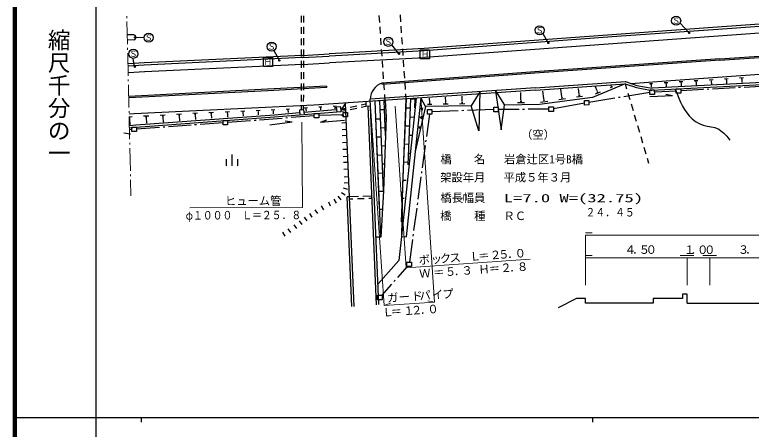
# Model space of a CAD drawing. Units: millimetres, scale not verified. Extents: x 40000 to 680000, y 20000 to 380000.
# Drawn here: x 40000 to 203154, y 202409 to 294101 of the extents above; entities that cross this region are included whole.
import ezdxf
from ezdxf.enums import TextEntityAlignment as Align

# ---------------------------------------------------------------- set-up
doc = ezdxf.new("R2010")
doc.units = ezdxf.units.MM
doc.header["$LTSCALE"] = 1000
for name, color, linetype, lineweight in [('M-BGD', 7, 'Continuous', 25), ('M-BGD-HTXT', 7, 'Continuous', 13), ('M-BMK-ROW', 30, 'Continuous', 25), ('M-STR-HTXT', 7, 'Continuous', 13), ('M-STR-STR1', 1, 'Continuous', 25), ('M-STR-STRC', 7, 'Continuous', 25), ('M-TTL', 2, 'Continuous', 140), ('M-TTL-BAND', 7, 'Continuous', 25)]:
    doc.layers.add(name, color=color, linetype=linetype, lineweight=lineweight)
doc.styles.add('@ＭＳ ゴシック', font='')
doc.styles.add('ＭＳ ゴシック', font='')
doc.styles.get('@ＭＳ ゴシック').set_extended_font_data('@MS Gothic')
doc.styles.get('ＭＳ ゴシック').set_extended_font_data('MS Gothic')

msp = doc.modelspace()

# ---------------------------------------------------------------- linework, layer by layer
at = {"layer": 'M-BGD'}
for p, q in [((103467, 293877), (103464, 292377)), ((103967, 293897), (103964, 292397)), ((227207, 293623), (193636, 291190)), ((227247, 293132), (193666, 290689)), ((103461, 291377), (103458, 289877)), ((103962, 291397), (103959, 289897)), ((193636, 291190), (174317, 289833)), ((193666, 290689), (174347, 289342)), ((227358, 291630), (193777, 289187)), ((66391, 289693), (64929, 289653)), ((103456, 288877), (103453, 287377)), ((103957, 288897), (103954, 287397)), ((174307, 289833), (130671, 286606)), ((174347, 289342), (130701, 286105)), ((193777, 289187), (174448, 287840)), ((66442, 288531), (64949, 288461)), ((174458, 287840), (130812, 284613)), ((103451, 286377), (103448, 284877)), ((103952, 286397), (103948, 284897)), ((112443, 285589), (109619, 285438)), ((130671, 286606), (112443, 285589)), ((130701, 286105), (112463, 285089)), ((196202, 284320), (227990, 286532)), ((196222, 284030), (228010, 286232)), ((103640, 285116), (68677, 283474)), ((103660, 284615), (68697, 282973)), ((103640, 285116), (109619, 285438)), ((103660, 284615), (109639, 284948)), ((103946, 283897), (103943, 282397)), ((112463, 285089), (109639, 284948)), ((130792, 284603), (112554, 283596)), ((196202, 284320), (156251, 281535)), ((196222, 284030), (156272, 281234)), ((68667, 283474), (65071, 283263)), ((68697, 282973), (65081, 282752)), ((103730, 283113), (68767, 281471)), ((103446, 283877), (103442, 282377)), ((103750, 283113), (109720, 283445)), ((112544, 283596), (109720, 283445)), ((68787, 281481), (65122, 281250)), ((103440, 281377), (103437, 279877)), ((103941, 281397), (103938, 279897)), ((156231, 281545), (121318, 279002)), ((156261, 281244), (121339, 278701)), ((184275, 279489), (207911, 281138)), ((155341, 277909), (175271, 279347)), ((175271, 279347), (177835, 278486)), ((176503, 278926), (184275, 279489)), ((226309, 279721), (181161, 277325)), ((226279, 280222), (181201, 277826)), ((183844, 279099), (184656, 279149)), ((187159, 279310), (187991, 279360)), ((187480, 279160), (187690, 279170)), ((187570, 279000), (187620, 279000)), ((187590, 279000), (187630, 278369)), ((190484, 279521), (191336, 279571)), ((190815, 279371), (191025, 279381)), ((190905, 279201), (190955, 279211)), ((190935, 279211), (190975, 278550)), ((193840, 279732), (194701, 279783)), ((194170, 279582), (194380, 279592)), ((194260, 279412), (194320, 279422)), ((194290, 279412), (194331, 278731)), ((197195, 279944), (198066, 280004)), ((197535, 279793), (197756, 279804)), ((197625, 279623), (197685, 279623)), ((197655, 279623), (197696, 278922)), ((200570, 280165), (201451, 280215)), ((200910, 280005), (201131, 280025)), ((201010, 279834), (201061, 279834)), ((201031, 279834), (201081, 279123)), ((96010, 277603), (65243, 276052)), ((109070, 278327), (96010, 277603)), ((109090, 278027), (96030, 277302)), ((103435, 278877), (103432, 277377)), ((103936, 278897), (103933, 277397)), ((155381, 277408), (106277, 274080)), ((109070, 278327), (109090, 278027)), ((155341, 277909), (118725, 275425)), ((155381, 277408), (165687, 278152)), ((161190, 276048), (160970, 277620)), ((165036, 276540), (164856, 277802)), ((165687, 278152), (175201, 278836)), ((175201, 278836), (167971, 275819)), ((169022, 277272), (168631, 278183)), ((171956, 278004), (172477, 278224)), ((172127, 278324), (172087, 278424)), ((172107, 278194), (172237, 278244)), ((172117, 278314), (172147, 278334)), ((175201, 278836), (177705, 277995)), ((175201, 278836), (175531, 277726)), ((177705, 277995), (181161, 277325)), ((177835, 278486), (181201, 277826)), ((180579, 278887), (181290, 278928)), ((180850, 278757), (181030, 278767)), ((180930, 278617), (180980, 278627)), ((180950, 278627), (180990, 278076)), ((184155, 278949), (184365, 278969)), ((184245, 278798), (184295, 278798)), ((184275, 278798), (184305, 278197)), ((186268, 277607), (186709, 276586)), ((96030, 277302), (65243, 275751)), ((103430, 276377), (103427, 274877)), ((103931, 276397), (103927, 274897)), ((135461, 274809), (135451, 275871)), ((139107, 274910), (139087, 276122)), ((143042, 277074), (141130, 273979)), ((143062, 277105), (142834, 268421)), ((146468, 277306), (148471, 274111)), ((146468, 277306), (147722, 268613)), ((152137, 275274), (152106, 276887)), ((167971, 275819), (156263, 274254)), ((157204, 275546), (156964, 277229)), ((161050, 275737), (161411, 275788)), ((161140, 276048), (161231, 276058)), ((164445, 275919), (165767, 276109)), ((164906, 276259), (165237, 276299)), ((164986, 276540), (165076, 276550)), ((168662, 276601), (169743, 277072)), ((168972, 277001), (169243, 277112)), ((168982, 277262), (169052, 277282)), ((175817, 276768), (176244, 275330)), ((180690, 276053), (185698, 276215)), ((184236, 276555), (185698, 276215)), ((186709, 276586), (187120, 275624)), ((113257, 274553), (112316, 273090)), ((115172, 229594), (113257, 274553)), ((116733, 274176), (117774, 274394)), ((117754, 274864), (117794, 273883)), ((120671, 230006), (118725, 275425)), ((120839, 275045), (119847, 275005)), ((121127, 244929), (119847, 275005)), ((120825, 251179), (119847, 275005)), ((121665, 255175), (120839, 275075)), ((122163, 267374), (121840, 275136)), ((122051, 275096), (121840, 275086)), ((122051, 275156), (122282, 271460)), ((125643, 248266), (126718, 275468)), ((128901, 275618), (125674, 245141)), ((126718, 275468), (125872, 256558)), ((129933, 275689), (126676, 244971)), ((127142, 260885), (127729, 275538)), ((128721, 275388), (127719, 275428)), ((128651, 273515), (128731, 275608)), ((130965, 273786), (129933, 275689)), ((131425, 274297), (132417, 274317)), ((131796, 274508), (132036, 274508)), ((131886, 274708), (131946, 274708)), ((131916, 274708), (131896, 275619)), ((134931, 274368), (136012, 274378)), ((135331, 274589), (135602, 274589)), ((135431, 274809), (135501, 274809)), ((138536, 274429), (139708, 274450)), ((138967, 274670), (139267, 274680)), ((139077, 274910), (139147, 274910)), ((147722, 268613), (148471, 274111)), ((156263, 274254), (148471, 274111)), ((151406, 274663), (152898, 274694)), ((151957, 274974), (152337, 274984)), ((152097, 275274), (152187, 275274)), ((156494, 274795), (158096, 275015)), ((157054, 275195), (157445, 275256)), ((157154, 275536), (157255, 275556)), ((160550, 275367), (162002, 275577)), ((176529, 274371), (176957, 272934)), ((187120, 275624), (187511, 274733)), ((187511, 274733), (187922, 273892)), ((106277, 274080), (66456, 272176)), ((82991, 272481), (84013, 272532)), ((86627, 272642), (87588, 272683)), ((86998, 272462), (87238, 272472)), ((90082, 272794), (90994, 272834)), ((90433, 272633), (90663, 272644)), ((93487, 272945), (94339, 272985)), ((93818, 272785), (94028, 272795)), ((93898, 272624), (93958, 272624)), ((93928, 272624), (93958, 271973)), ((96833, 273096), (97634, 273126)), ((97143, 272946), (97343, 272956)), ((97223, 272786), (97273, 272796)), ((97253, 272796), (97273, 272215)), ((97554, 271484), (112296, 272730)), ((100138, 273237), (100889, 273277)), ((100418, 273107), (100608, 273107)), ((100498, 272957), (100548, 272957)), ((100518, 272957), (100548, 272466)), ((104064, 273038), (103072, 272957)), ((103072, 272957), (103153, 271956)), ((103425, 273877), (103423, 272987)), ((103925, 273897), (103923, 273028)), ((104154, 272046), (104064, 273038)), ((104114, 272537), (110183, 273059)), ((104134, 273508), (104865, 273559)), ((104414, 273378), (104604, 273388)), ((104494, 273238), (104544, 273238)), ((104514, 273238), (104544, 272777)), ((107359, 273700), (108050, 273750)), ((107629, 273580), (107799, 273590)), ((107699, 273449), (107749, 273449)), ((107719, 273449), (107749, 273049)), ((110183, 273059), (111275, 273150)), ((110543, 273891), (111194, 273931)), ((110804, 273781), (110964, 273791)), ((110874, 273651), (110914, 273651)), ((110894, 273651), (110914, 273320)), ((112226, 273731), (111234, 273651)), ((111234, 273651), (111315, 272649)), ((112316, 272740), (112226, 273731)), ((112266, 273240), (113307, 273458)), ((113318, 273130), (112316, 273090)), ((112316, 272740), (113342, 272954)), ((114286, 273663), (115754, 273971)), ((114321, 273158), (115790, 273464)), ((116769, 273669), (117794, 273883)), ((117794, 273883), (118796, 273933)), ((120170, 229966), (118295, 273903)), ((121931, 273083), (120930, 273042)), ((127640, 273425), (126638, 273465)), ((130965, 273786), (128674, 263860)), ((130104, 273255), (129883, 273305)), ((130094, 273235), (130104, 273265)), ((130194, 273155), (130224, 273295)), ((130254, 272925), (130384, 273476)), ((141210, 273979), (130965, 273786)), ((142834, 268421), (141130, 273979)), ((187922, 273892), (188353, 273111)), ((188353, 273111), (188844, 272380)), ((66456, 272176), (65335, 272106)), ((65345, 271525), (66026, 271565)), ((65355, 271275), (65575, 271285)), ((65395, 271024), (65465, 271034)), ((65435, 271034), (65505, 269752)), ((66857, 269723), (97514, 271984)), ((66888, 269222), (97544, 271484)), ((68519, 271706), (69701, 271777)), ((68970, 271496), (69271, 271516)), ((69101, 271266), (69171, 271266)), ((69141, 271266), (69201, 270084)), ((72195, 271917), (73337, 271988)), ((72636, 271717), (72926, 271727)), ((72756, 271487), (72826, 271497)), ((72796, 271497), (72857, 270365)), ((75841, 272129), (76952, 272189)), ((76261, 271929), (76542, 271949)), ((76382, 271708), (76452, 271718)), ((76422, 271718), (76482, 270647)), ((79416, 272330), (80498, 272380)), ((79837, 272130), (80097, 272140)), ((79947, 271919), (80007, 271920)), ((79977, 271920), (80017, 270918)), ((83382, 272301), (83633, 272311)), ((83482, 272101), (83552, 272101)), ((83512, 272101), (83553, 271189)), ((87098, 272282), (87158, 272282)), ((87128, 272282), (87168, 271461)), ((90523, 272453), (90583, 272453)), ((90553, 272453), (90583, 271712)), ((97514, 271984), (103112, 272457)), ((107700, 270355), (109122, 270856)), ((112867, 271828), (112367, 271808)), ((121010, 271039), (120009, 270999)), ((122282, 271460), (121665, 255185)), ((122312, 271100), (122012, 271080)), ((128391, 271392), (127560, 271422)), ((129894, 271412), (129673, 271472)), ((129894, 271402), (129904, 271432)), ((129994, 271322), (130024, 271462)), ((130054, 271092), (130174, 271643)), ((177242, 271975), (177670, 270537)), ((188844, 272380), (189395, 271709)), ((189395, 271709), (190056, 271078)), ((190056, 271078), (190827, 270487)), ((65395, 269582), (66857, 269723)), ((65405, 269081), (66898, 269222)), ((96473, 269721), (101430, 270433)), ((99938, 270613), (101430, 270433)), ((107700, 270355), (113048, 270787)), ((113439, 270156), (112437, 270116)), ((127481, 269429), (126479, 269468)), ((129524, 269239), (129303, 269289)), ((129514, 269219), (129524, 269249)), ((129614, 269139), (129644, 269279)), ((129674, 268908), (129804, 269459)), ((177955, 269579), (178383, 268141)), ((190827, 270487), (191609, 270017)), ((191609, 270017), (192530, 269647)), ((192530, 269647), (193412, 269446)), ((193412, 269446), (194263, 269316)), ((194263, 269316), (195114, 269126)), ((64174, 267949), (65666, 267769)), ((65436, 267729), (65666, 267769)), ((113499, 268694), (112508, 268643)), ((122092, 269087), (121091, 269036)), ((195114, 269126), (195956, 268756)), ((195956, 268756), (196316, 268516)), ((196316, 268516), (197098, 267875)), ((197098, 267875), (197729, 267224)), ((113560, 267392), (112558, 267351)), ((121172, 267043), (120170, 267003)), ((127922, 267406), (127401, 267425)), ((178668, 267183), (179096, 265745)), ((197729, 267224), (198370, 266373)), ((198370, 266373), (198400, 266343)), ((113630, 265819), (112629, 265779)), ((113691, 264317), (112689, 264267)), ((122073, 265070), (121262, 265040)), ((127321, 265422), (126330, 265462)), ((179381, 264786), (179809, 263349)), ((88183, 260684), (88182, 263188)), ((113761, 262735), (112760, 262694)), ((121343, 263037), (120341, 262997)), ((127442, 263409), (127242, 263419)), ((86931, 260684), (86930, 262186)), ((89435, 260685), (89434, 262187)), ((113812, 261423), (112810, 261382)), ((121904, 261054), (121424, 261034)), ((127162, 261416), (126171, 261456)), ((180094, 262390), (180424, 261280)), ((113882, 259940), (112881, 259890)), ((113953, 258218), (112951, 258177)), ((121504, 259031), (120503, 258991)), ((114003, 256926), (113002, 256875)), ((121745, 257038), (121585, 257028)), ((125872, 256558), (125664, 245081)), ((126733, 257430), (126012, 257460)), ((113223, 254161), (112381, 254712)), ((113793, 255473), (112832, 255754)), ((121656, 255035), (120674, 254995)), ((121665, 255185), (121127, 244929)), ((111270, 252438), (110729, 253289)), ((112292, 253159), (111660, 253941)), ((114144, 253821), (113634, 253821)), ((114672, 229564), (113634, 253821)), ((116143, 253870), (114144, 253821)), ((114909, 253339), (114154, 253320)), ((117408, 253399), (115909, 253363)), ((119142, 253943), (117143, 253894)), ((119162, 253442), (118408, 253423)), ((126263, 253434), (125852, 253454)), ((108446, 250945), (107945, 251806)), ((109968, 251747), (109548, 252648)), ((105923, 249302), (105342, 250123)), ((107115, 250113), (106563, 250945)), ((121446, 251009), (120835, 250988)), ((103690, 247679), (103099, 248490)), ((104801, 248500), (104210, 249301)), ((125783, 249447), (125693, 249447)), ((101126, 245915), (100585, 246756)), ((102488, 246827), (101917, 247648)), ((121237, 246992), (121027, 246982)), ((99895, 245134), (99364, 245975)), ((121127, 244929), (120036, 244919)), ((125664, 245081), (125105, 239762)), ((125664, 245081), (126676, 244971)), ((125105, 239762), (120479, 234553)), ((188945, 232308), (187943, 232308)), ((187943, 232308), (187943, 231807)), ((187943, 231807), (187944, 231306)), ((188945, 230305), (188945, 232308)), ((164408, 231300), (160402, 229296)), ((166411, 231301), (164408, 231300)), ((166411, 230299), (166411, 231301)), ((181434, 230303), (166411, 230299)), ((186441, 231306), (181434, 231305)), ((181434, 231305), (181434, 230303)), ((187944, 231306), (186441, 231306)), ((188945, 230305), (230259, 230316))]:
    msp.add_line(p, q, dxfattribs=at)
for centre, radius, start, end in [((66251, 289102), 601, 288.6651, 77.01634), ((122772, 275226), 4046, 111.08837, 177.09989)]:
    msp.add_arc(centre, radius, start, end, dxfattribs=at)
at = {"layer": 'M-BGD-HTXT'}
for p, q in [((64827, 293772), (64836, 293372)), ((64855, 292572), (64971, 287574)), ((64989, 286774), (64999, 286374)), ((65017, 285574), (65134, 280576)), ((65152, 279776), (65162, 279376)), ((65180, 278576), (65296, 273578)), ((65315, 272778), (65324, 272378)), ((65343, 271578), (65459, 266579)), ((65478, 265780), (65487, 265380)), ((65506, 264580), (65622, 259581)), ((65641, 258782), (65650, 258382)), ((65669, 257582), (65750, 254078))]:
    msp.add_line(p, q, dxfattribs=at)
at = {"layer": 'M-BMK-ROW'}
for p, q in [((180680, 277455), (181681, 277456)), ((180680, 276454), (180680, 277455)), ((181681, 277456), (181682, 276454)), ((186529, 277737), (187530, 277738)), ((186529, 276736), (186529, 277737)), ((187530, 277738), (187531, 276736)), ((192562, 277543), (187531, 277267)), ((193760, 277609), (193361, 277587)), ((199551, 277927), (194559, 277653)), ((200749, 277993), (200350, 277971)), ((206579, 278314), (201548, 278037)), ((174133, 275827), (173738, 275764)), ((180680, 276874), (174923, 275954)), ((181682, 276454), (180680, 276454)), ((186529, 277216), (181682, 276985)), ((187531, 276736), (186529, 276736)), ((166189, 274547), (159318, 273313)), ((166189, 274136), (166188, 275138)), ((166188, 275138), (167190, 275138)), ((167190, 274137), (166189, 274136)), ((172948, 275638), (167190, 274717)), ((167190, 275138), (167190, 274137)), ((112737, 272499), (113739, 272500)), ((112737, 271498), (112737, 272499)), ((113739, 272500), (113739, 271498)), ((131426, 273125), (132427, 273126)), ((131426, 272124), (131426, 273125)), ((132427, 273126), (132427, 272124)), ((138263, 272843), (132427, 272645)), ((139463, 272884), (139063, 272870)), ((146098, 273109), (140262, 272911)), ((146098, 272629), (146098, 273630)), ((146098, 273630), (147099, 273630)), ((147100, 272629), (146098, 272629)), ((147099, 273630), (147100, 272629)), ((151708, 273164), (147100, 273130)), ((152908, 273173), (152508, 273170)), ((158317, 273213), (153708, 273179)), ((158317, 273723), (159318, 273724)), ((158317, 272722), (158317, 273723)), ((159318, 272722), (158317, 272722)), ((159318, 273724), (159318, 272722)), ((99236, 271183), (94250, 270802)), ((100432, 271275), (100033, 271244)), ((106337, 271726), (101230, 271336)), ((106338, 271266), (106337, 272267)), ((106337, 272267), (107339, 272267)), ((107339, 271266), (106338, 271266)), ((107339, 272267), (107339, 271266)), ((112737, 271978), (107339, 271787)), ((113739, 271498), (112737, 271498)), ((131857, 272124), (131184, 267149)), ((132427, 272124), (131426, 272124)), ((65967, 268260), (65966, 269262)), ((65966, 269262), (66968, 269262)), ((66968, 269262), (66968, 268260)), ((73266, 269257), (72867, 269228)), ((79051, 269675), (74064, 269314)), ((80248, 269762), (79849, 269733)), ((86147, 270189), (81046, 269820)), ((86147, 270719), (87148, 270720)), ((86147, 269718), (86147, 270719)), ((87149, 269718), (86147, 269718)), ((87148, 270720), (87149, 269718)), ((92256, 270649), (87148, 270259)), ((93453, 270741), (93054, 270710)), ((65966, 268721), (65416, 268671)), ((66968, 268260), (65967, 268260)), ((72069, 269170), (66968, 268801)), ((131077, 266357), (131023, 265960)), ((130916, 265167), (130246, 260213)), ((130138, 259420), (130085, 259023)), ((129978, 258231), (129308, 253276)), ((129039, 251294), (128369, 246339)), ((129200, 252483), (129147, 252087)), ((128262, 245546), (128209, 245150)), ((128101, 244357), (127429, 239382)), ((126918, 238381), (124778, 235964)), ((126858, 239382), (127859, 239383)), ((126858, 238381), (126858, 239382)), ((127860, 238381), (126858, 238381)), ((127859, 239383), (127860, 238381)), ((124247, 235365), (123982, 235065)), ((123452, 234467), (121311, 232050)), ((120360, 232049), (121361, 232050)), ((120360, 231048), (120360, 232049)), ((121361, 232050), (121362, 231048)), ((121362, 231048), (120360, 231048))]:
    msp.add_line(p, q, dxfattribs=at)
at = {"layer": 'M-STR-HTXT'}
for p, q in [((118746, 274925), (121813, 229786)), ((129933, 275689), (132990, 230540)), ((126728, 238150), (124304, 273844)), ((103634, 270333), (103709, 251495)), ((103709, 251495), (78801, 251398)), ((166407, 245823), (167909, 245823)), ((166407, 245322), (279080, 245353)), ((166407, 245322), (166410, 234305)), ((126728, 238150), (154189, 240011)), ((166408, 240815), (167910, 240816)), ((188943, 240321), (166408, 240314)), ((188943, 240821), (187440, 240821)), ((188943, 240821), (190445, 240822)), ((188943, 240321), (193950, 240322)), ((188943, 240321), (188944, 234311)), ((193950, 240823), (192448, 240822)), ((193950, 240823), (195453, 240823)), ((193950, 240322), (211477, 240327)), ((193950, 240322), (193952, 234313)), ((121813, 229786), (132990, 230540)), ((121813, 229786), (123225, 230277)), ((131517, 230830), (132990, 230540))]:
    msp.add_line(p, q, dxfattribs=at)
at = {"layer": 'M-STR-STR1'}
for p, q in [((120856, 292421), (120752, 293917)), ((125533, 292562), (125429, 294058)), ((121028, 289927), (120925, 291423)), ((125706, 290068), (125602, 291564)), ((121201, 287433), (121097, 288929)), ((125879, 287574), (125775, 289070)), ((121373, 284939), (121270, 286435)), ((126052, 285080), (125948, 286576)), ((121546, 282445), (121443, 283941)), ((126225, 282586), (126121, 284082)), ((121719, 279951), (121615, 281447)), ((126398, 280092), (126294, 281588)), ((126571, 277598), (126467, 279094)), ((121891, 277457), (121788, 278953)), ((122051, 275156), (121960, 276459)), ((126718, 275478), (126640, 276600))]:
    msp.add_line(p, q, dxfattribs=at)
at = {"layer": 'M-STR-STRC'}
for p, q in [((189290, 290177), (187416, 292210)), ((66592, 289032), (66662, 289112)), ((66782, 289072), (68545, 289133)), ((158123, 288005), (157040, 289888)), ((189350, 290037), (189420, 290107)), ((125012, 285583), (123520, 287415)), ((158163, 287845), (158233, 287915)), ((98542, 284103), (97470, 286106)), ((129840, 286345), (131843, 286346)), ((129840, 284342), (129840, 286345)), ((131843, 286346), (131843, 284343)), ((66564, 282742), (66263, 284325)), ((95087, 284623), (97090, 284624)), ((95087, 282620), (95087, 284623)), ((97090, 284624), (97090, 282621)), ((98572, 283943), (98642, 284013)), ((125073, 285432), (125143, 285503)), ((131843, 284343), (129840, 284342)), ((66554, 282562), (66624, 282632)), ((97090, 282621), (95087, 282620))]:
    msp.add_line(p, q, dxfattribs=at)
for centre, radius in [((186515, 292780), 1002), ((156259, 290659), 1002), ((66632, 289072), 140), ((66632, 289072), 110), ((66632, 289072), 80.1), ((66632, 289072), 50.1), ((66632, 289072), 20), ((69657, 289033), 1002), ((122738, 288116), 1002), ((189390, 290067), 140), ((189390, 290067), 110), ((189390, 290067), 80.1), ((189390, 290067), 50.1), ((189390, 290067), 20), ((96899, 287057), 1002), ((158203, 287875), 140), ((158203, 287875), 110), ((158203, 287875), 80.1), ((158203, 287875), 50.1), ((158203, 287875), 20), ((66262, 285457), 1002), ((125113, 285473), 140), ((125113, 285473), 110), ((125113, 285473), 80.1), ((125113, 285473), 50.1), ((98612, 283973), 140), ((98612, 283973), 110), ((98612, 283973), 80.1), ((98612, 283973), 50.1), ((98612, 283973), 20), ((125113, 285473), 20), ((66594, 282592), 140), ((66594, 282592), 110), ((66594, 282592), 80.1), ((66594, 282592), 50.1), ((66594, 282592), 20)]:
    msp.add_circle(centre, radius, dxfattribs=at)
at = {"layer": 'M-TTL'}
msp.add_line((40000, 380000), (40000, 20000), dxfattribs=at)
at = {"layer": 'M-TTL-BAND'}
for p, q in [((58000, 370000), (58000, 20000)), ((40000, 205000), (579000, 205000)), ((68000, 205000), (68000, 204000)), ((168000, 205000), (168000, 204000))]:
    msp.add_line(p, q, dxfattribs=at)

# ---------------------------------------------------------------- texts
at = {"layer": 'M-BGD', "style": 'ＭＳ ゴシック'}
for s, p in [('（空）', (152166, 266098)), ('橋', (134293, 260647)), ('名', (141725, 260649)), ('岩倉辻区1号B橋', (148385, 260651)), ('架設年月', (134254, 256641)), ('平成５年３月', (148276, 256645)), ('橋', (134296, 252134)), ('長', (136840, 252135)), ('幅', (139223, 252135)), ('員', (141727, 252136)), ('橋\u3000\u3000種', (134257, 248128)), ('ＲＣ', (148278, 248132))]:
    msp.add_text(s, height=1833, rotation=0.016, dxfattribs=at).set_placement(p, align=Align.BOTTOM_LEFT)
for s, width, p in [('L=7.0 W=(32.75)', 1.65, (148322, 252070)), ('２４．４５', 0.85, (166435, 248927))]:
    msp.add_text(s, height=1833, rotation=0.016, dxfattribs=dict(at, width=width)).set_placement(p, align=Align.BOTTOM_LEFT)
at = {"layer": 'M-STR-HTXT', "style": 'ＭＳ ゴシック'}
for s, rotation, p in [('ヒューム管', 0.221, (86563, 251430)), ('Ｌ', 3.875, (140869, 239106)), ('２', 3.875, (145366, 239417)), ('５', 3.875, (147199, 239538)), ('０', 3.875, (150844, 239779)), ('４', 0.016, (175104, 240659)), ('．', 0.016, (176786, 240660)), ('５', 0.016, (178229, 240660)), ('０', 0.016, (179761, 240660)), ('１', 0.016, (188254, 240633)), ('．', 0.016, (189736, 240633)), ('０', 0.016, (191148, 240633)), ('０', 0.016, (192711, 240634)), ('３', 0.016, (200182, 240666)), ('．', 0.016, (201825, 240666)), ('ボ', 3.875, (129582, 238341)), ('ッ', 3.875, (132256, 238522)), ('ク', 3.875, (134269, 238663)), ('ス', 3.875, (136423, 238804)), ('＝', 3.875, (142742, 239236)), ('．', 3.875, (149162, 239669)), ('５', 3.875, (135372, 235729)), ('３', 3.875, (139077, 235980)), ('Ｈ', 3.875, (142823, 236232)), ('＝', 3.875, (145066, 236383)), ('２', 3.875, (147690, 236564)), ('８', 3.875, (151346, 236805)), ('Ｗ', 3.875, (129703, 235337)), ('＝', 3.875, (132798, 235548)), ('．', 3.875, (137345, 235860)), ('．', 3.875, (149613, 236684)), ('プ', 3.875, (134819, 230784)), ('ガ', 3.875, (122591, 229960)), ('ー', 3.875, (125125, 230131)), ('ド', 3.875, (127979, 230322)), ('パ', 3.875, (129762, 230442)), ('イ', 3.875, (132526, 230634)), ('Ｌ', 3.875, (121533, 226772)), ('＝', 3.875, (123406, 226892)), ('１', 3.875, (126170, 227083)), ('２', 3.875, (127903, 227194)), ('０', 3.875, (131508, 227435)), ('．', 3.875, (129826, 227315))]:
    msp.add_text(s, height=1833, rotation=rotation, dxfattribs=at).set_placement(p, align=Align.BOTTOM_LEFT)
at = {"layer": 'M-STR-HTXT', "style": 'ＭＳ ゴシック', "width": 0.85}
msp.add_text('φ１０００\u3000Ｌ＝２５．８', height=1833, rotation=0.221, dxfattribs=at).set_placement((77876, 248234), align=Align.BOTTOM_LEFT)
at = {"layer": 'M-STR-STRC', "style": 'ＭＳ ゴシック'}
for s, p in [('Ｓ', (186515, 292780)), ('Ｓ', (156259, 290659)), ('Ｓ', (69657, 289033)), ('Ｓ', (122738, 288116)), ('Ｓ', (96899, 287057)), ('Ｓ', (66262, 285457)), ('Ｈ', (130895, 285335)), ('Ｈ', (96075, 283652))]:
    msp.add_text(s, height=1320, rotation=0.016, dxfattribs=at).set_placement(p, align=Align.MIDDLE_CENTER)
at = {"layer": 'M-TTL-BAND', "style": '@ＭＳ ゴシック'}
msp.add_text('縮尺千分の一', height=3666, rotation=270, dxfattribs=at).set_placement((49777, 261030), align=Align.MIDDLE_RIGHT)

doc.saveas('drawing.dxf')
